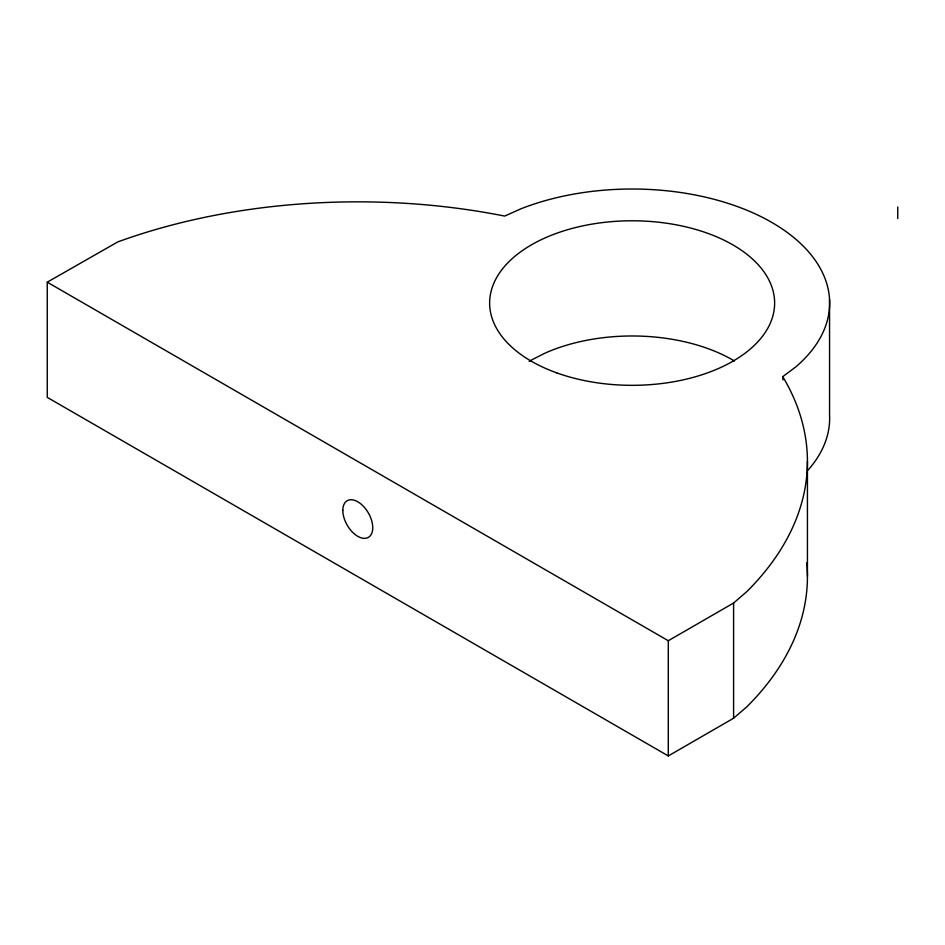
<?xml version="1.0" encoding="UTF-8"?>
<svg xmlns="http://www.w3.org/2000/svg" width="945" height="945" viewBox="0 0 945 945"><rect width="100%" height="100%" fill="white"/><g stroke="black" fill="none" stroke-linecap="round" stroke-linejoin="round"><path stroke-width="1.42" d="M47.25 282.177L668.292 640.734L733.592 603.028L746.763 591.676A449.655 259.603 0 0 0 784.976 380.457L782.755 376.642L795.489 367.156A197.529 114.038 0 0 0 771.793 222.418A197.529 114.038 0 0 0 521.097 208.739L504.677 216.086A449.655 259.603 0 0 0 117.759 241.92L47.25 282.177L47.25 397.372L668.292 755.929L733.592 718.235L746.763 706.872A449.655 259.603 0 0 0 806.77 562.653M897.75 207.002L897.75 218.531M829.556 299.471L829.556 414.678A197.529 114.038 0 0 1 808.117 470.031M807.432 461.125L807.432 576.32M782.944 376.96L782.944 379.878M733.592 603.028L733.592 718.235M668.292 640.734L668.292 755.929M529.176 361.368A142.506 82.274 0 0 1 531.681 359.891L545.147 353.087A142.506 82.274 0 0 1 734.466 361.002M556.652 372.838A142.506 82.274 0 0 0 774.546 305.896A142.506 82.274 0 0 0 565.193 230.426A142.506 82.274 0 0 0 556.652 372.838M342.811 510.418A21.168 12.214 60 0 0 365.254 538.343A21.168 12.214 60 0 0 365.254 508.41A21.168 12.214 60 0 0 342.811 510.418"/></g></svg>
